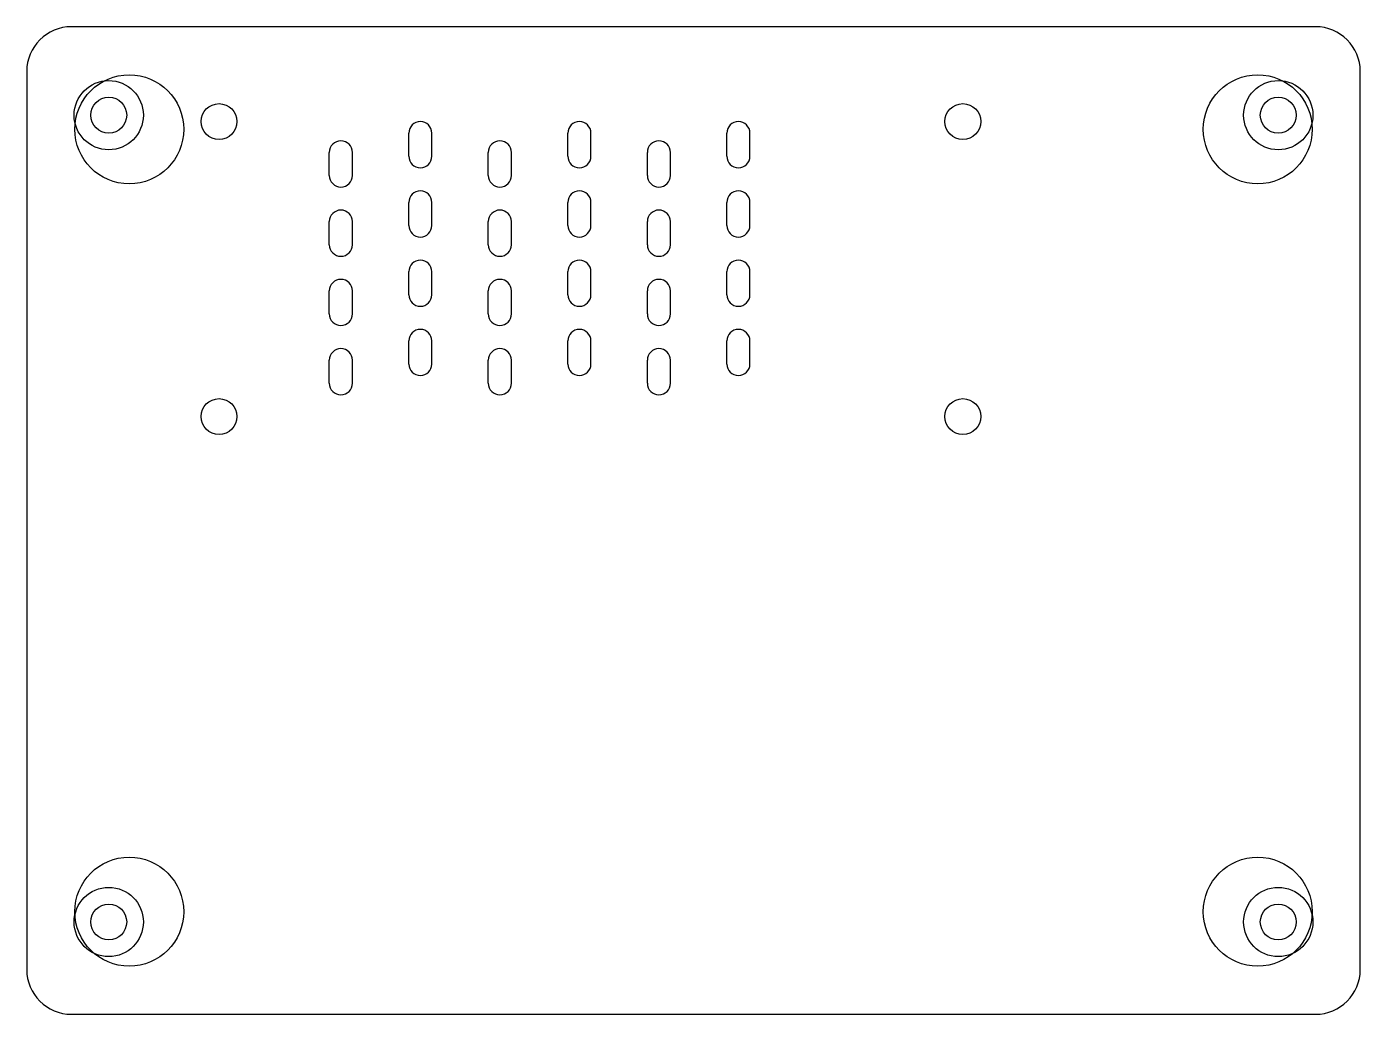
# Model space of a CAD drawing. Extents: x 0 to 104, y 0 to 77.
import ezdxf

# ---------------------------------------------------------------- set-up
doc = ezdxf.new("R2010")
doc.units = 0

msp = doc.modelspace()

# ---------------------------------------------------------------- linework, layer by layer
for p, q in [((100.5, 77), (3.5, 77)), ((0, 73.5), (0, 3.5)), ((104, 3.5), (104, 73.5)), ((3.5, 0), (100.5, 0))]:
    msp.add_line(p, q)
for centre, start, end in [((3.5, 73.5), 90, 180), ((100.5, 73.5), 0, 90), ((3.5, 3.5), 180, 270), ((100.5, 3.5), 270, 360)]:
    msp.add_arc(centre, 3.5, start, end)
at = {"layer": 'COUNTERSINK'}
for centre in [(6.4, 70.1), (97.6, 70.1), (6.4, 7.2), (97.6, 7.2)]:
    msp.add_circle(centre, 2.7, dxfattribs=at)
at = {"layer": 'CUT'}
for p, q in [((29.8, 66.9), (29.8, 68.7)), ((31.6, 66.9), (31.6, 68.7)), ((42.2, 66.9), (42.2, 68.7)), ((44, 66.9), (44, 68.7)), ((54.6, 66.9), (54.6, 68.7)), ((56.4, 66.9), (56.4, 68.7)), ((23.6, 65.4), (23.6, 67.2)), ((25.4, 65.4), (25.4, 67.2)), ((36, 65.4), (36, 67.2)), ((37.8, 65.4), (37.8, 67.2)), ((48.4, 65.4), (48.4, 67.2)), ((50.2, 65.4), (50.2, 67.2)), ((29.8, 61.5), (29.8, 63.3)), ((31.6, 61.5), (31.6, 63.3)), ((42.2, 61.5), (42.2, 63.3)), ((44, 61.5), (44, 63.3)), ((54.6, 61.5), (54.6, 63.3)), ((56.4, 61.5), (56.4, 63.3)), ((23.6, 60), (23.6, 61.8)), ((25.4, 60), (25.4, 61.8)), ((36, 60), (36, 61.8)), ((37.8, 60), (37.8, 61.8)), ((48.4, 60), (48.4, 61.8)), ((50.2, 60), (50.2, 61.8)), ((29.8, 56.1), (29.8, 57.9)), ((31.6, 56.1), (31.6, 57.9)), ((42.2, 56.1), (42.2, 57.9)), ((44, 56.1), (44, 57.9)), ((54.6, 56.1), (54.6, 57.9)), ((56.4, 56.1), (56.4, 57.9)), ((23.6, 54.6), (23.6, 56.4)), ((25.4, 54.6), (25.4, 56.4)), ((36, 54.6), (36, 56.4)), ((37.8, 54.6), (37.8, 56.4)), ((48.4, 54.6), (48.4, 56.4)), ((50.2, 54.6), (50.2, 56.4)), ((29.8, 50.7), (29.8, 52.5)), ((31.6, 50.7), (31.6, 52.5)), ((42.2, 50.7), (42.2, 52.5)), ((44, 50.7), (44, 52.5)), ((54.6, 50.7), (54.6, 52.5)), ((56.4, 50.7), (56.4, 52.5)), ((23.6, 49.2), (23.6, 51)), ((25.4, 49.2), (25.4, 51)), ((36, 49.2), (36, 51)), ((37.8, 49.2), (37.8, 51)), ((48.4, 49.2), (48.4, 51)), ((50.2, 49.2), (50.2, 51))]:
    msp.add_line(p, q, dxfattribs=at)
for centre, radius in [((8, 69), 4.25), ((96, 69), 4.25), ((6.4, 70.1), 1.4), ((15, 69.6), 1.4), ((73, 69.6), 1.4), ((97.6, 70.1), 1.4), ((15, 46.6), 1.4), ((73, 46.6), 1.4), ((8, 8), 4.25), ((96, 8), 4.25), ((6.4, 7.2), 1.4), ((97.6, 7.2), 1.4)]:
    msp.add_circle(centre, radius, dxfattribs=at)
for centre, start, end in [((30.7, 68.7), 0, 180), ((43.1, 68.7), 0, 180), ((55.5, 68.7), 0, 180), ((24.5, 67.2), 0, 180), ((36.9, 67.2), 0, 180), ((49.3, 67.2), 0, 180), ((30.7, 66.9), 180, 360), ((43.1, 66.9), 180, 360), ((55.5, 66.9), 180, 360), ((24.5, 65.4), 180, 360), ((36.9, 65.4), 180, 360), ((49.3, 65.4), 180, 360), ((30.7, 63.3), 0, 180), ((43.1, 63.3), 0, 180), ((55.5, 63.3), 0, 180), ((24.5, 61.8), 0, 180), ((36.9, 61.8), 0, 180), ((49.3, 61.8), 0, 180), ((30.7, 61.5), 180, 360), ((43.1, 61.5), 180, 360), ((55.5, 61.5), 180, 360), ((24.5, 60), 180, 360), ((36.9, 60), 180, 360), ((49.3, 60), 180, 360), ((30.7, 57.9), 0, 180), ((43.1, 57.9), 0, 180), ((55.5, 57.9), 0, 180), ((24.5, 56.4), 0, 180), ((36.9, 56.4), 0, 180), ((49.3, 56.4), 0, 180), ((30.7, 56.1), 180, 360), ((43.1, 56.1), 180, 360), ((55.5, 56.1), 180, 360), ((24.5, 54.6), 180, 360), ((36.9, 54.6), 180, 360), ((49.3, 54.6), 180, 360), ((30.7, 52.5), 0, 180), ((43.1, 52.5), 0, 180), ((55.5, 52.5), 0, 180), ((24.5, 51), 0, 180), ((36.9, 51), 0, 180), ((49.3, 51), 0, 180), ((30.7, 50.7), 180, 360), ((43.1, 50.7), 180, 360), ((55.5, 50.7), 180, 360), ((24.5, 49.2), 180, 360), ((36.9, 49.2), 180, 360), ((49.3, 49.2), 180, 360)]:
    msp.add_arc(centre, 0.9, start, end, dxfattribs=at)

doc.saveas('drawing.dxf')
